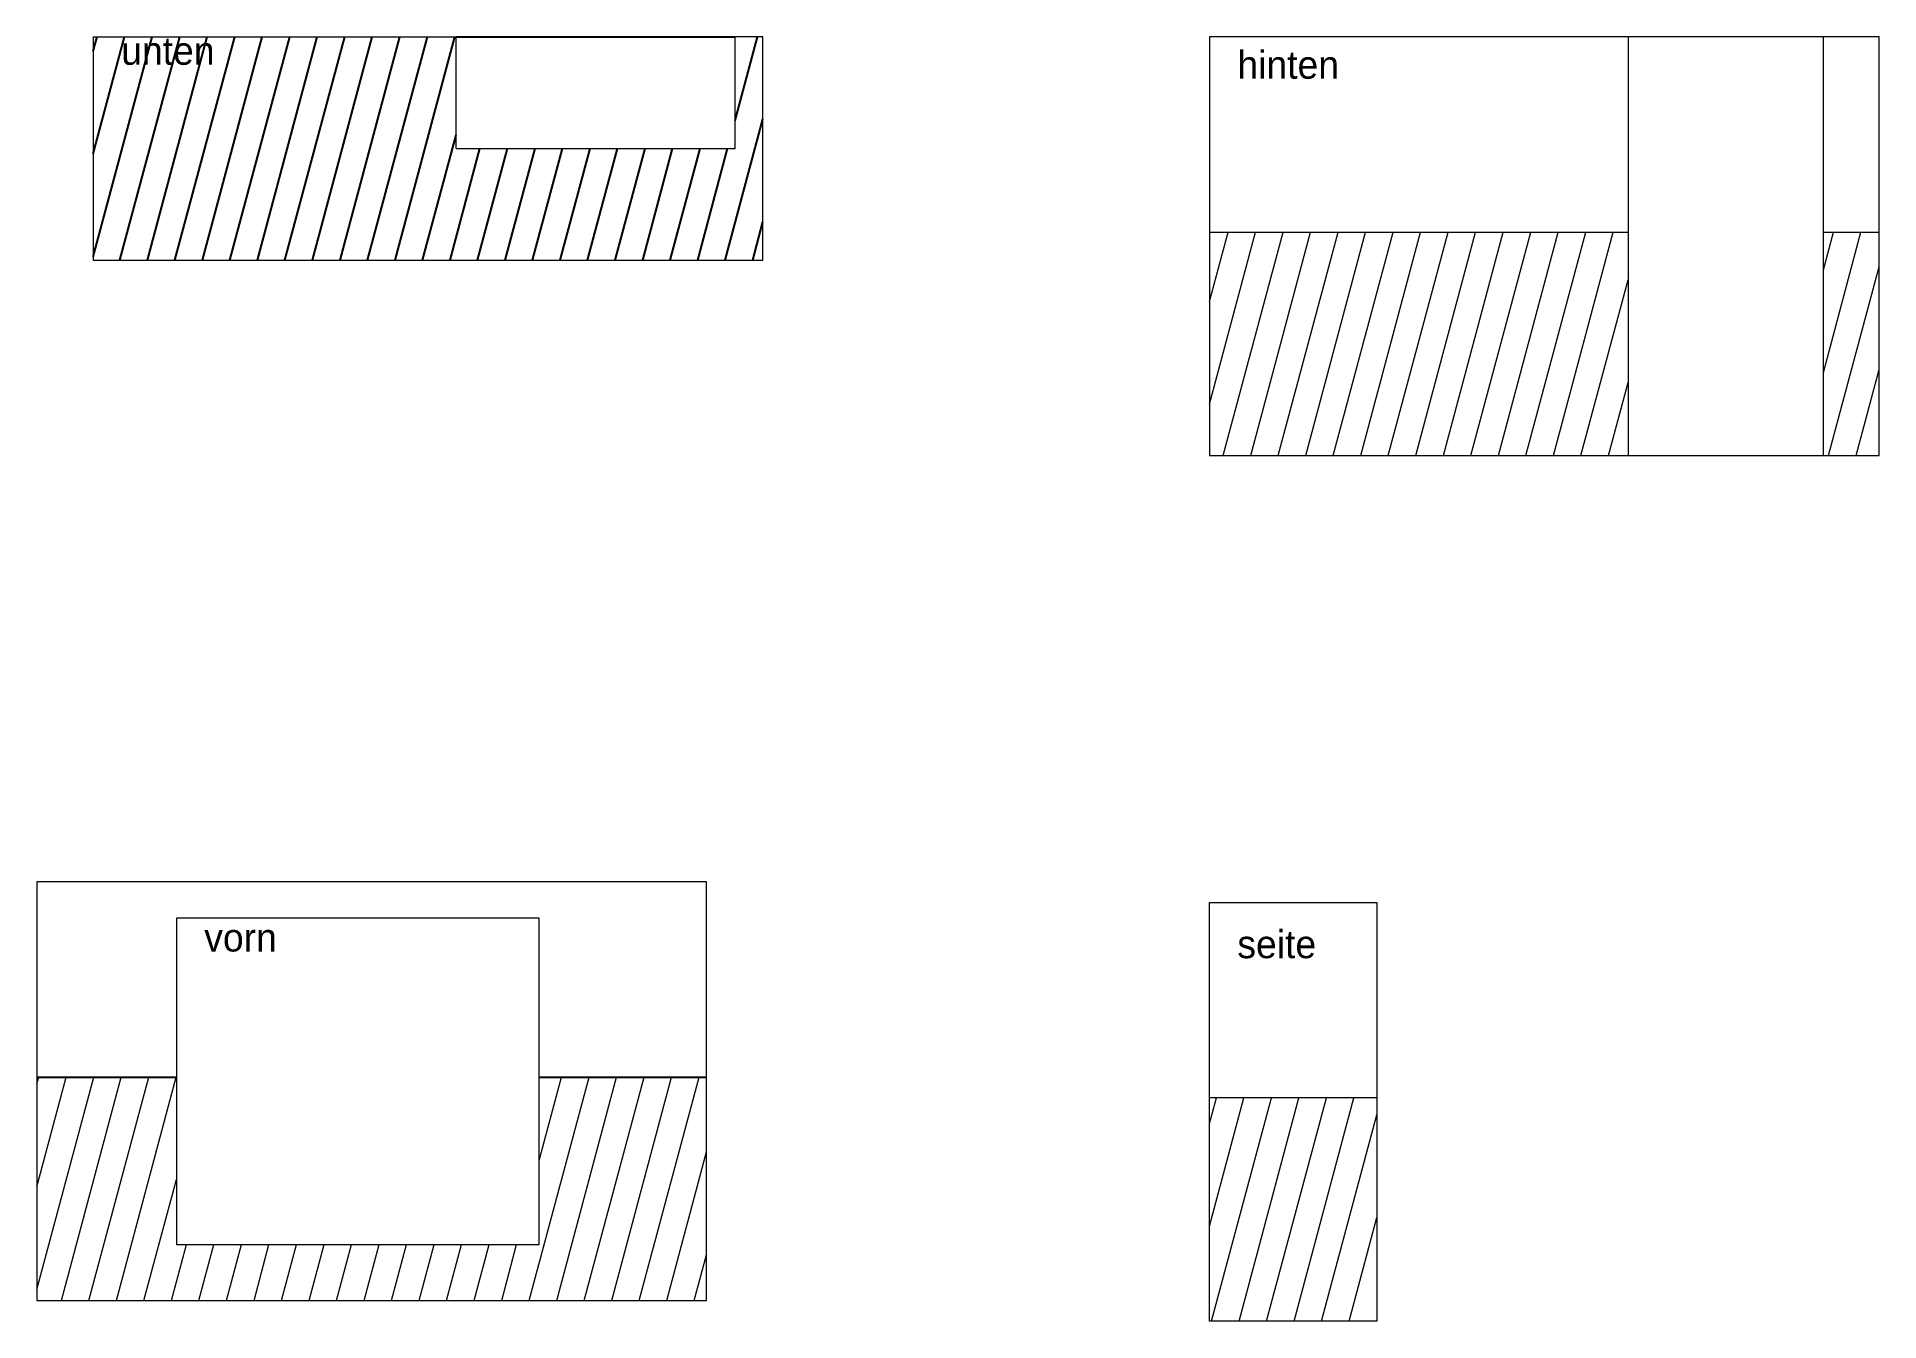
# Model space of a CAD drawing. Header units: millimetres. Extents: x -52 to 14, y -26 to 20.
import ezdxf

# ---------------------------------------------------------------- set-up
doc = ezdxf.new("R2010")
doc.units = ezdxf.units.MM
for name, color, linetype, lineweight, true_color in [('links ... main', 3, 'Continuous', 13, 0x00ff00), ('unten ... main', 3, 'Continuous', 25, 0x00ff00), ('vorne ... layer 1', 18, 'Continuous', 25, 0x000000), ('vorne ... main', 3, 'Continuous', 25, 0x00ff00)]:
    doc.layers.add(name, color=color, linetype=linetype, lineweight=lineweight, true_color=true_color)
doc.styles.add('textstyle11', font='')
doc.styles.add('textstyle12', font='')
doc.styles.add('textstyle13', font='')
doc.styles.add('textstyle14', font='')
doc.styles.get('textstyle11').set_extended_font_data('Milk')
doc.styles.get('textstyle12').set_extended_font_data('Milk')
doc.styles.get('textstyle13').set_extended_font_data('Milk')
doc.styles.get('textstyle14').set_extended_font_data('Milk')

msp = doc.modelspace()

# ---------------------------------------------------------------- hatches: boundary and pattern name
at = {"layer": 'links ... main'}
h = msp.add_hatch(dxfattribs=at)
h.set_pattern_fill('ANSI31', color=256, scale=0.3, angle=30, style=0, pattern_type=0)
h.paths.add_polyline_path([(-10, 13), (5, 13), (5, 5), (-10, 5)], flags=0)
h = msp.add_hatch(dxfattribs=at)
h.set_pattern_fill('ANSI31', color=256, scale=0.3, angle=30, style=0, pattern_type=0)
h.paths.add_polyline_path([(12, 13), (14, 13), (14, 5), (12, 5)], flags=0)
h = msp.add_hatch(dxfattribs=at)
h.set_pattern_fill('ANSI31', color=256, scale=0.3, angle=30, style=0, pattern_type=0)
h.paths.add_polyline_path([(-52.023, -17.261), (-47.023, -17.261), (-47.023, -23.261), (-34.023, -23.261), (-34.023, -17.261), (-28.023, -17.261), (-28.023, -23.261), (-28.023, -25.261), (-52.023, -25.261)], flags=0)
h = msp.add_hatch(dxfattribs=at)
h.set_pattern_fill('ANSI31', color=256, scale=0.3, angle=30, style=0, pattern_type=0)
h.paths.add_polyline_path([(-10, -26), (-10, -18), (-4, -18), (-4, -26)], flags=0)
at = {"layer": 'unten ... main'}
h = msp.add_hatch(dxfattribs=at)
h.set_pattern_fill('ANSI31', color=256, scale=0.3, angle=30, style=0)
h.paths.add_polyline_path([(-26, 12), (-26, 20), (-27, 20), (-27, 16), (-37, 16), (-37, 20), (-50, 20), (-50, 12)], flags=0)

# ---------------------------------------------------------------- linework, layer by layer
at = {"layer": 'links ... main', "color": 3, "lineweight": 13, "true_color": 0x00ff00}
for p, q in [((14, 20), (-10, 20)), ((-10, 20), (-10, 13)), ((5, 20), (5, 13)), ((12, 13), (12, 20)), ((14, 13), (14, 20)), ((-10, 13), (-10, 13)), ((-10, 13), (-10, 5)), ((-10, 13), (5, 13)), ((12, 5), (12, 13)), ((14, 5), (14, 13)), ((-10, 5), (5, 5)), ((5, 5), (14, 5)), ((-10, -11), (-4, -11)), ((-10, -26), (-10, -11)), ((-4, -11), (-4, -26)), ((-4, -26), (-10, -26))]:
    msp.add_line(p, q, dxfattribs=at)
at = {"layer": 'links ... main'}
for p, q in [((5, 13), (5, 5)), ((12, 13), (14, 13)), ((-4, -18), (-10, -18))]:
    msp.add_line(p, q, dxfattribs=at)
at = {"layer": 'unten ... main', "lineweight": 13}
for p, q in [((-50, 20), (-50, 12)), ((-50, 20), (-37, 20)), ((-37, 16), (-37, 20)), ((-26, 12), (-26, 20)), ((-37, 16), (-27, 16)), ((-50, 12), (-26, 12))]:
    msp.add_line(p, q, dxfattribs=at)
at = {"layer": 'unten ... main'}
msp.add_line((-37, 20), (-27, 20), dxfattribs=at)
at = {"layer": 'unten ... main', "color": 3, "lineweight": 13, "true_color": 0x00ff00}
for p in [(-26, 20), (-27, 16)]:
    msp.add_line(p, (-27, 20), dxfattribs=at)
at = {"layer": 'vorne ... layer 1', "color": 3, "lineweight": 13, "true_color": 0x00ff00}
for p, q in [((-28.023, -10.261), (-52.023, -10.261)), ((-52.023, -10.261), (-52.023, -25.261)), ((-28.023, -25.261), (-28.023, -10.261)), ((-52.023, -25.261), (-28.023, -25.261))]:
    msp.add_line(p, q, dxfattribs=at)
at = {"layer": 'vorne ... main', "color": 3, "lineweight": 13, "true_color": 0x00ff00}
for p, q in [((-47.023, -11.561), (-47.023, -23.261)), ((-34.023, -11.561), (-47.023, -11.561)), ((-34.023, -23.261), (-34.023, -11.561)), ((-47.023, -23.261), (-34.023, -23.261))]:
    msp.add_line(p, q, dxfattribs=at)
at = {"layer": 'vorne ... main'}
for p, q in [((-52.023, -17.261), (-47.023, -17.261)), ((-34.023, -17.261), (-28.023, -17.261))]:
    msp.add_line(p, q, dxfattribs=at)

# ---------------------------------------------------------------- texts
at = {"layer": 'links ... main', "color": 3, "lineweight": 13, "true_color": 0x00ff00, "char_height": 3, "attachment_point": 1}
for s, insert, style in [('\\H1;hinten', (-9, 19.5), 'textstyle12'), ('\\H1;seite\\P', (-9, -12), 'textstyle13')]:
    msp.add_mtext(s, dxfattribs=dict(at, insert=insert, style=style))
at = {"layer": 'unten ... main', "color": 3, "lineweight": 13, "true_color": 0x00ff00, "insert": (-49, 20), "char_height": 3, "attachment_point": 1, "style": 'textstyle14'}
msp.add_mtext('\\H1;unten', dxfattribs=at)
at = {"layer": 'vorne ... main', "color": 3, "lineweight": 13, "true_color": 0x00ff00, "insert": (-46.023, -11.761), "char_height": 3, "attachment_point": 1, "style": 'textstyle11'}
msp.add_mtext('\\H1;vorn', dxfattribs=at)

doc.saveas('drawing.dxf')
